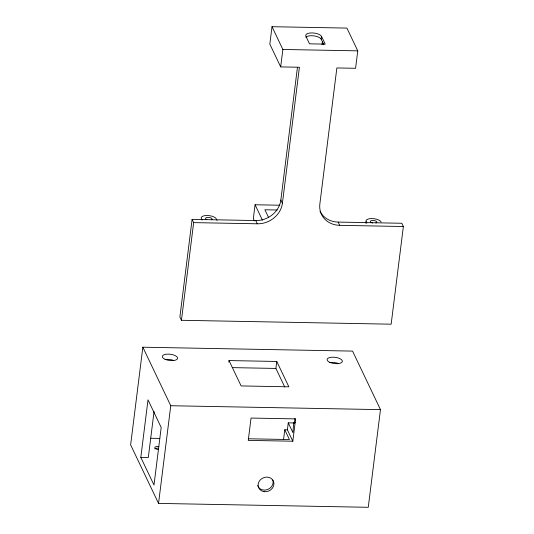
<?xml version="1.0" encoding="UTF-8"?>
<svg xmlns="http://www.w3.org/2000/svg" width="534" height="534" viewBox="0 0 534 534"><rect width="100%" height="100%" fill="white"/><g stroke="black" fill="none" stroke-linecap="round" stroke-linejoin="round"><path stroke-width="0.8" d="M142.845 347.207L130.636 444.875L158.545 503.402L368.26 507.3L380.475 409.631L352.56 351.105L142.845 347.207L170.76 405.727L158.545 503.402M140.809 457.404L148.005 399.853L161.188 427.487L153.992 485.046L140.809 457.404L148.298 457.545L154.059 411.5M297.451 67.297L280.851 200.036A23.096 20.412 -25.5 0 1 255.766 220.549L192.107 219.367L179.891 317.036L181.44 320.287L391.155 324.191L403.364 226.516L401.815 223.265L338.156 222.084A23.096 20.412 -25.5 0 1 319.999 211.257M181.44 320.287L193.655 222.618L192.107 219.367M228.826 362.119L229.019 360.57L276.766 361.458L288.861 386.816L241.114 385.928L229.019 360.57M403.364 226.516L339.704 225.335A23.096 20.412 -25.5 0 1 319.853 203.988L336.861 67.945L355.584 68.292L357.767 50.85L346.913 28.095L272.013 26.7L269.83 44.142L280.69 66.904L299.414 67.251L282.406 203.287A23.096 20.412 -25.5 0 1 257.315 223.799L193.655 222.618M279.829 205.223L255.072 204.762L253.33 218.713L254.384 220.929M280.69 66.904L282.866 49.462L272.013 26.7M284.789 387.083L275.898 368.433L276.766 361.458M323.871 44.789L321.161 39.109L321.515 36.319A8.09 3.297 7.1 0 0 312.096 32.921A8.09 3.297 7.1 0 0 305.782 36.032L309.506 43.835L325.233 44.122L321.515 36.319M322.049 44.729L322.456 41.472M283.561 439.449L284.769 429.783L287.392 429.837L292.819 441.217L248.257 440.383L251.047 418.062L295.609 418.89L292.819 441.217M287.392 429.837L288.26 422.861L294.047 422.968M295.315 422.414L293.707 422.381L292.912 432.613L288.26 422.861M294.975 418.496L294.327 423.682L293.707 422.381M365.91 223.292L366.117 221.677A7.696 3.137 7.1 0 1 372.051 218.566A7.696 3.137 7.1 0 1 381.096 221.957M282.866 49.462L357.767 50.85M277.219 210.009L264.891 209.775L268.469 217.278M232.263 367.626L275.898 368.433M170.76 405.727L380.475 409.631M248.303 438.774L289.421 439.542L284.769 429.783M150.648 438.254L159.799 438.427M366.117 221.677L366.831 223.179M338.156 222.084L339.704 225.335M280.851 200.036L282.406 203.287M255.072 204.762L262.474 220.275M255.766 220.549L257.315 223.799M217.038 220.388L216.317 218.893A7.696 3.137 7.1 0 0 207.279 215.502A7.696 3.137 7.1 0 0 201.338 218.613L202.059 220.115M272.854 480.093A8.083 7.142 -25.5 0 1 267.447 489.605A8.083 7.142 -25.5 0 1 257.642 485.493M164.986 359.556A7.696 3.137 7.1 0 1 173.757 360.503M329.605 362.653A7.696 3.137 7.1 0 1 338.382 363.507M154.78 448.94A3.851 1.569 7.1 0 1 158.631 448.266M158.404 449.621A3.851 1.569 7.1 0 1 154.807 447.585A3.851 1.569 7.1 0 1 158.845 446.517M206.878 219.621A3.271 1.335 7.1 0 1 206.231 217.678A3.271 1.335 7.1 0 1 210.776 217.879A3.271 1.335 7.1 0 1 211.431 219.828M372.679 223.005A3.271 1.335 7.1 0 1 370.696 220.916A3.271 1.335 7.1 0 1 375.542 220.942A3.271 1.335 7.1 0 1 375.836 223.025M305.828 37.206A8.09 3.297 7.1 0 1 313.778 35.858A8.09 3.297 7.1 0 1 321.161 39.109M264.123 491.667A8.083 7.142 -25.5 0 0 273.628 481.721A8.083 7.142 -25.5 0 0 260.312 479.872A8.083 7.142 -25.5 0 0 264.123 491.667M165.52 359.482A7.696 3.137 7.1 0 0 177.582 358.474A7.696 3.137 7.1 0 0 166.802 354.175A7.696 3.137 7.1 0 0 165.52 359.482M330.446 362.606A7.696 3.137 7.1 0 0 342.367 361.465A7.696 3.137 7.1 0 0 331.407 357.253A7.696 3.137 7.1 0 0 330.446 362.606"/></g></svg>
